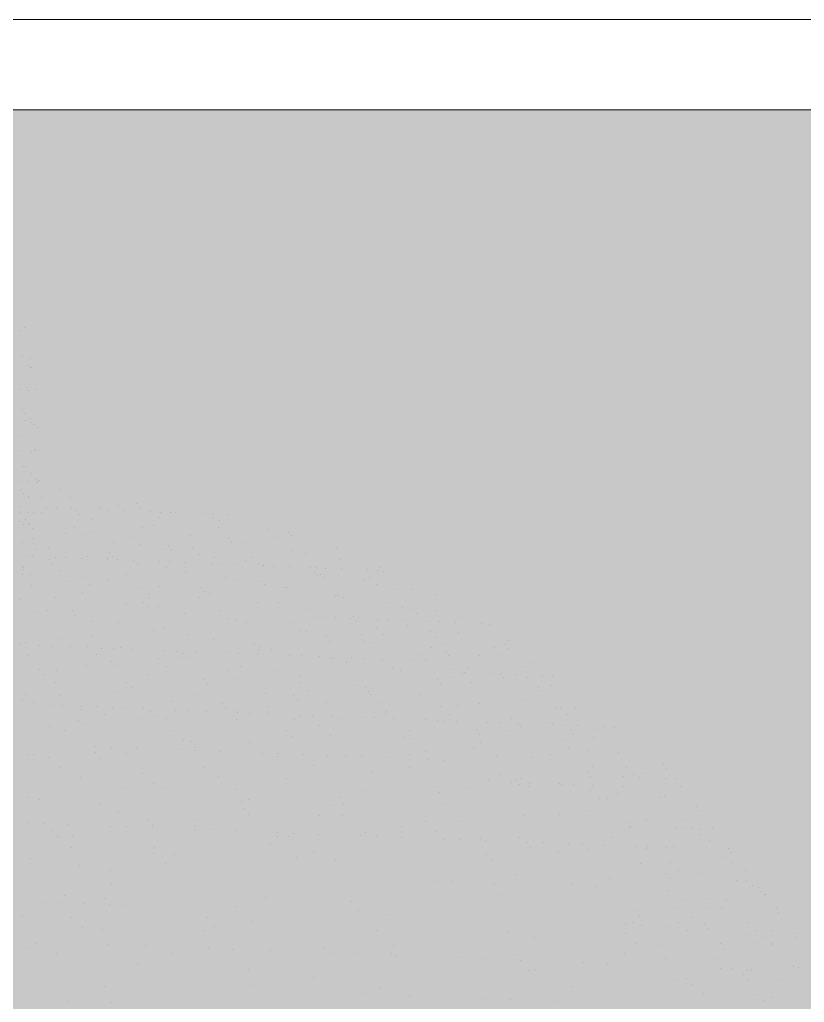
# Model space of a CAD drawing. Header units: millimetres. Extents: x 235 to 418, y 139 to 274.
# Drawn here: x 306.651 to 309.259, y 216.435 to 219.699 of the extents above; entities that cross this region are included whole.
import ezdxf

# ---------------------------------------------------------------- set-up
doc = ezdxf.new("R2010")
doc.units = ezdxf.units.MM
doc.header["$LTSCALE"] = 0.01
for name, color, linetype, lineweight in [('muros bajos', 42, 'Continuous', 18), ('pasto', 153, 'Continuous', 9), ('puertas', 2, 'Continuous', 9), ('punto delgado', 4, 'Continuous', 0)]:
    doc.layers.add(name, color=color, linetype=linetype, lineweight=lineweight)

# ---------------------------------------------------------------- blocks, each defined once
blk = doc.blocks.new('A$C329661E2')
at = {"layer": 'puertas'}
for p, q in [((2.6213, 4.6298), (2.6213, 4.6298)), ((2.6112, 4.6225), (2.6112, 4.6225)), ((2.6152, 4.564), (2.6152, 4.564)), ((2.63, 4.5421), (2.63, 4.5421)), ((2.6343, 4.5365), (2.6343, 4.5365)), ((2.635, 4.5574), (2.635, 4.5574)), ((2.6367, 4.5368), (2.6367, 4.5368)), ((2.6256, 4.4912), (2.6256, 4.4912)), ((2.6105, 4.4865), (2.6105, 4.4865)), ((2.6293, 4.4834), (2.6293, 4.4834)), ((2.6488, 4.485), (2.6488, 4.485)), ((2.6151, 4.439), (2.6151, 4.439)), ((2.622, 4.43), (2.622, 4.43)), ((2.6242, 4.4141), (2.6242, 4.4141)), ((2.636, 4.4183), (2.636, 4.4183)), ((2.6383, 4.4091), (2.6383, 4.4091)), ((2.6426, 4.4036), (2.6426, 4.4036)), ((2.6146, 4.3765), (2.6146, 4.3765)), ((2.6522, 4.3963), (2.6522, 4.3963)), ((2.615, 4.3426), (2.615, 4.3426)), ((2.638, 4.3417), (2.638, 4.3417)), ((2.6448, 4.3429), (2.6448, 4.3429)), ((2.6465, 4.3454), (2.6465, 4.3454)), ((2.6196, 4.3064), (2.6196, 4.3064)), ((2.6234, 4.306), (2.6234, 4.306)), ((2.6375, 4.2895), (2.6375, 4.2895)), ((2.6141, 4.2708), (2.6141, 4.2708)), ((2.6288, 4.2702), (2.6288, 4.2702)), ((2.6465, 4.2762), (2.6465, 4.2762)), ((2.6508, 4.2707), (2.6508, 4.2707)), ((2.6517, 4.2693), (2.6517, 4.2693)), ((2.6569, 4.2726), (2.6569, 4.2726)), ((2.6121, 4.2524), (2.6121, 4.2524)), ((2.6197, 4.2429), (2.6197, 4.2429)), ((2.7054, 4.2514), (2.7054, 4.2514)), ((2.63, 4.2335), (2.63, 4.2335)), ((2.6301, 4.2361), (2.6301, 4.2361)), ((2.6607, 4.2341), (2.6607, 4.2341)), ((2.7279, 4.2341), (2.7279, 4.2341)), ((2.8816, 4.2196), (2.8816, 4.2196)), ((2.6098, 4.212), (2.6098, 4.212)), ((2.6114, 4.1992), (2.6114, 4.1992)), ((2.6279, 4.1984), (2.6279, 4.1984)), ((2.6426, 4.1978), (2.6426, 4.1978)), ((2.6605, 4.1986), (2.6605, 4.1986)), ((2.6711, 4.2096), (2.6711, 4.2096)), ((2.6946, 4.2087), (2.6946, 4.2087)), ((2.7312, 4.2073), (2.7312, 4.2073)), ((2.7424, 4.2036), (2.7424, 4.2036)), ((2.7492, 4.1948), (2.7492, 4.1948)), ((2.7925, 4.2049), (2.7925, 4.2049)), ((2.7981, 4.2108), (2.7981, 4.2108)), ((2.816, 4.204), (2.816, 4.204)), ((2.8406, 4.2142), (2.8406, 4.2142)), ((2.8527, 4.2025), (2.8527, 4.2025)), ((2.8885, 4.2107), (2.8885, 4.2107)), ((2.9139, 4.2001), (2.9139, 4.2001)), ((2.9374, 4.1992), (2.9374, 4.1992)), ((2.9605, 4.198), (2.9605, 4.198)), ((2.9741, 4.1978), (2.9741, 4.1978)), ((3.0354, 4.1954), (3.0354, 4.1954)), ((3.0589, 4.1945), (3.0589, 4.1945)), ((3.0955, 4.1931), (3.0955, 4.1931)), ((2.61, 4.1788), (2.61, 4.1788)), ((2.6178, 4.1717), (2.6178, 4.1717)), ((2.6227, 4.1826), (2.6227, 4.1826)), ((2.6301, 4.1701), (2.6301, 4.1701)), ((2.6316, 4.1731), (2.6316, 4.1731)), ((2.7804, 4.1825), (2.7804, 4.1825)), ((2.9356, 4.1875), (2.9356, 4.1875)), ((3.0601, 4.185), (3.0601, 4.185)), ((3.0762, 4.1797), (3.0762, 4.1797)), ((2.6405, 4.1607), (2.6405, 4.1607)), ((2.7161, 4.1486), (2.7161, 4.1486)), ((2.7386, 4.1634), (2.7386, 4.1634)), ((2.7552, 4.1484), (2.7552, 4.1484)), ((2.7816, 4.153), (2.7816, 4.153)), ((2.8961, 4.1641), (2.8961, 4.1641)), ((2.9208, 4.169), (2.9208, 4.169)), ((3.073, 4.1642), (3.073, 4.1642)), ((3.189, 4.1598), (3.189, 4.1598)), ((3.2364, 4.1532), (3.2364, 4.1532)), ((2.6153, 4.1292), (2.6153, 4.1292)), ((2.6416, 4.126), (2.6416, 4.126)), ((2.6423, 4.137), (2.6423, 4.137)), ((2.8288, 4.1287), (2.8288, 4.1287)), ((2.876, 4.1401), (2.876, 4.1401)), ((2.8926, 4.1251), (2.8926, 4.1251)), ((3.0089, 4.1442), (3.0089, 4.1442)), ((3.0971, 4.1372), (3.0971, 4.1372)), ((3.104, 4.1284), (3.104, 4.1284)), ((3.1288, 4.1281), (3.1288, 4.1281)), ((3.2104, 4.1409), (3.2104, 4.1409)), ((3.2432, 4.1443), (3.2432, 4.1443)), ((2.6487, 4.1131), (2.6487, 4.1131)), ((2.6774, 4.1175), (2.6774, 4.1175)), ((2.8186, 4.1052), (2.8186, 4.1052)), ((2.9487, 4.1125), (2.9487, 4.1125)), ((2.9579, 4.1212), (2.9579, 4.1212)), ((2.9647, 4.1124), (2.9647, 4.1124)), ((3.0135, 4.1168), (3.0135, 4.1168)), ((3.03, 4.1018), (3.03, 4.1018)), ((3.2445, 4.1098), (3.2445, 4.1098)), ((3.2756, 4.1026), (3.2756, 4.1026)), ((3.3479, 4.1176), (3.3479, 4.1176)), ((2.6318, 4.0961), (2.6318, 4.0961)), ((2.6405, 4.0972), (2.6405, 4.0972)), ((2.6793, 4.0893), (2.6793, 4.0893)), ((2.6862, 4.0804), (2.6862, 4.0804)), ((2.6931, 4.0938), (2.6931, 4.0938)), ((2.7166, 4.0928), (2.7166, 4.0928)), ((2.7532, 4.0914), (2.7532, 4.0914)), ((2.7686, 4.097), (2.7686, 4.097)), ((2.8145, 4.089), (2.8145, 4.089)), ((2.8148, 4.0942), (2.8148, 4.0942)), ((2.8255, 4.0964), (2.8255, 4.0964)), ((2.838, 4.0881), (2.838, 4.0881)), ((2.8747, 4.0867), (2.8747, 4.0867)), ((2.8843, 4.0787), (2.8843, 4.0787)), ((2.9359, 4.0843), (2.9359, 4.0843)), ((2.9594, 4.0834), (2.9594, 4.0834)), ((2.9961, 4.082), (2.9961, 4.082)), ((3.0574, 4.0796), (3.0574, 4.0796)), ((3.0644, 4.0942), (3.0644, 4.0942)), ((3.0809, 4.0787), (3.0809, 4.0787)), ((3.1363, 4.0866), (3.1363, 4.0866)), ((3.1509, 4.0935), (3.1509, 4.0935)), ((3.1675, 4.0785), (3.1675, 4.0785)), ((3.3573, 4.0899), (3.3573, 4.0899)), ((2.6153, 4.0718), (2.6153, 4.0718)), ((2.6179, 4.0702), (2.6179, 4.0702)), ((2.6196, 4.0663), (2.6196, 4.0663)), ((2.7043, 4.0631), (2.7043, 4.0631)), ((2.9523, 4.0709), (2.9523, 4.0709)), ((2.9971, 4.0706), (2.9971, 4.0706)), ((2.9971, 4.0588), (2.9971, 4.0588)), ((3.1175, 4.0772), (3.1175, 4.0772)), ((3.1772, 4.0743), (3.1772, 4.0743)), ((3.1788, 4.0748), (3.1788, 4.0748)), ((3.2023, 4.0739), (3.2023, 4.0739)), ((3.239, 4.0725), (3.239, 4.0725)), ((3.2883, 4.0702), (3.2883, 4.0702)), ((3.2971, 4.0582), (3.2971, 4.0582)), ((3.3002, 4.0701), (3.3002, 4.0701)), ((3.3237, 4.0692), (3.3237, 4.0692)), ((3.3604, 4.0678), (3.3604, 4.0678)), ((3.4217, 4.0654), (3.4217, 4.0654)), ((3.4452, 4.0645), (3.4452, 4.0645)), ((3.4518, 4.0708), (3.4518, 4.0708)), ((3.4587, 4.0619), (3.4587, 4.0619)), ((2.6171, 4.0551), (2.6171, 4.0551)), ((2.6344, 4.0551), (2.6344, 4.0551)), ((2.7185, 4.0387), (2.7185, 4.0387)), ((2.7553, 4.0468), (2.7553, 4.0468)), ((2.817, 4.0432), (2.817, 4.0432)), ((2.8578, 4.0546), (2.8578, 4.0546)), ((3.0897, 4.0476), (3.0897, 4.0476)), ((3.117, 4.0426), (3.117, 4.0426)), ((3.1733, 4.0388), (3.1733, 4.0388)), ((3.3049, 4.0552), (3.3049, 4.0552)), ((3.3126, 4.0548), (3.3126, 4.0548)), ((3.3194, 4.046), (3.3194, 4.046)), ((3.4128, 4.0399), (3.4128, 4.0399)), ((3.4257, 4.0469), (3.4257, 4.0469)), ((2.6369, 4.0276), (2.6369, 4.0276)), ((2.7568, 4.0115), (2.7568, 4.0115)), ((2.7719, 4.0318), (2.7719, 4.0318)), ((2.8927, 4.0235), (2.8927, 4.0235)), ((2.9369, 4.0271), (2.9369, 4.0271)), ((3.0341, 4.0229), (3.0341, 4.0229)), ((3.0409, 4.014), (3.0409, 4.014)), ((3.1802, 4.03), (3.1802, 4.03)), ((3.2271, 4.0243), (3.2271, 4.0243)), ((3.2327, 4.0243), (3.2327, 4.0243)), ((3.4423, 4.0318), (3.4423, 4.0318)), ((3.491, 4.0202), (3.491, 4.0202)), ((3.5256, 4.02), (3.5256, 4.02)), ((2.6127, 3.9957), (2.6127, 3.9957)), ((2.6941, 4.001), (2.6941, 4.001)), ((2.8992, 3.9891), (2.8992, 3.9891)), ((2.9093, 4.0085), (2.9093, 4.0085)), ((2.9127, 3.9974), (2.9127, 3.9974)), ((3.0301, 4.0002), (3.0301, 4.0002)), ((3.0526, 4.0087), (3.0526, 4.0087)), ((3.1654, 3.9888), (3.1654, 3.9888)), ((3.2125, 3.9882), (3.2125, 3.9882)), ((3.3455, 4.0044), (3.3455, 4.0044)), ((3.3518, 4.0042), (3.3518, 4.0042)), ((3.3645, 4.001), (3.3645, 4.001)), ((3.4654, 3.9883), (3.4654, 3.9883)), ((3.5797, 4.0085), (3.5797, 4.0085)), ((2.6436, 3.9677), (2.6436, 3.9677)), ((2.6743, 3.9703), (2.6743, 3.9703)), ((2.7321, 3.9699), (2.7321, 3.9699)), ((2.8597, 3.9864), (2.8597, 3.9864)), ((2.9074, 3.9785), (2.9074, 3.9785)), ((2.9326, 3.9794), (2.9326, 3.9794)), ((3.0776, 3.9695), (3.0776, 3.9695)), ((3.2853, 3.9727), (3.2853, 3.9727)), ((3.502, 3.9777), (3.502, 3.9777)), ((3.5281, 3.9724), (3.5281, 3.9724)), ((3.5349, 3.9636), (3.5349, 3.9636)), ((3.5811, 3.9699), (3.5811, 3.9699)), ((2.7403, 3.9593), (2.7403, 3.9593)), ((2.7789, 3.9439), (2.7789, 3.9439)), ((2.8393, 3.9424), (2.8393, 3.9424)), ((2.995, 3.9625), (2.995, 3.9625)), ((3.0975, 3.9514), (3.0975, 3.9514)), ((3.1134, 3.9475), (3.1134, 3.9475)), ((3.1389, 3.9432), (3.1389, 3.9432)), ((3.2425, 3.9415), (3.2425, 3.9415)), ((3.305, 3.9536), (3.305, 3.9536)), ((3.3222, 3.9543), (3.3222, 3.9543)), ((3.3457, 3.9534), (3.3457, 3.9534)), ((3.3824, 3.9519), (3.3824, 3.9519)), ((3.3888, 3.9565), (3.3888, 3.9565)), ((3.3957, 3.9476), (3.3957, 3.9476)), ((3.401, 3.9544), (3.401, 3.9544)), ((3.4437, 3.9495), (3.4437, 3.9495)), ((3.4672, 3.9486), (3.4672, 3.9486)), ((3.5038, 3.9472), (3.5038, 3.9472)), ((3.5651, 3.9448), (3.5651, 3.9448)), ((3.5886, 3.9439), (3.5886, 3.9439)), ((3.6253, 3.9425), (3.6253, 3.9425)), ((3.6394, 3.9544), (3.6394, 3.9544)), ((2.9228, 3.9245), (2.9228, 3.9245)), ((2.9462, 3.9284), (2.9462, 3.9284)), ((3.2624, 3.9234), (3.2624, 3.9234)), ((3.2777, 3.9212), (3.2777, 3.9212)), ((3.4424, 3.9303), (3.4424, 3.9303)), ((3.5138, 3.9345), (3.5138, 3.9345)), ((3.5673, 3.9218), (3.5673, 3.9218)), ((3.6337, 3.9183), (3.6337, 3.9183)), ((3.6865, 3.9401), (3.6865, 3.9401)), ((3.7065, 3.9378), (3.7065, 3.9378)), ((2.6228, 3.8954), (2.6228, 3.8954)), ((2.7066, 3.9058), (2.7066, 3.9058)), ((2.7791, 3.9092), (2.7791, 3.9092)), ((3.0042, 3.9144), (3.0042, 3.9144)), ((3.0616, 3.9025), (3.0616, 3.9025)), ((3.3249, 3.9094), (3.3249, 3.9094)), ((3.3331, 3.8988), (3.3331, 3.8988)), ((3.4074, 3.9135), (3.4074, 3.9135)), ((3.413, 3.8973), (3.413, 3.8973)), ((3.4273, 3.8955), (3.4273, 3.8955)), ((3.459, 3.9153), (3.459, 3.9153)), ((3.5799, 3.907), (3.5799, 3.907)), ((3.7494, 3.9), (3.7494, 3.9)), ((2.612, 3.89), (2.612, 3.89)), ((2.6551, 3.8883), (2.6551, 3.8883)), ((2.6833, 3.8872), (2.6833, 3.8872)), ((2.7273, 3.8854), (2.7273, 3.8854)), ((2.7678, 3.8855), (2.7678, 3.8855)), ((2.8009, 3.8826), (2.8009, 3.8826)), ((2.829, 3.8815), (2.829, 3.8815)), ((2.8455, 3.8838), (2.8455, 3.8838)), ((2.873, 3.8798), (2.873, 3.8798)), ((2.9466, 3.8769), (2.9466, 3.8769)), ((2.9748, 3.8758), (2.9748, 3.8758)), ((3.0188, 3.8741), (3.0188, 3.8741)), ((3.1578, 3.8902), (3.1578, 3.8902)), ((3.166, 3.8796), (3.166, 3.8796)), ((3.1691, 3.8864), (3.1691, 3.8864)), ((3.1969, 3.8786), (3.1969, 3.8786)), ((3.5693, 3.8845), (3.5693, 3.8845)), ((3.5964, 3.892), (3.5964, 3.892)), ((3.6043, 3.8741), (3.6043, 3.8741)), ((3.7173, 3.8837), (3.7173, 3.8837)), ((3.7435, 3.89), (3.7435, 3.89)), ((3.7504, 3.8812), (3.7504, 3.8812)), ((2.6294, 3.8652), (2.6294, 3.8652)), ((2.7877, 3.8674), (2.7877, 3.8674)), ((2.8235, 3.8519), (2.8235, 3.8519)), ((2.9327, 3.8575), (2.9327, 3.8575)), ((2.9808, 3.86), (2.9808, 3.86)), ((2.9907, 3.871), (2.9907, 3.871)), ((2.9989, 3.8604), (2.9989, 3.8604)), ((3.0923, 3.8712), (3.0923, 3.8712)), ((3.1205, 3.8701), (3.1205, 3.8701)), ((3.1645, 3.8684), (3.1645, 3.8684)), ((3.238, 3.8656), (3.238, 3.8656)), ((3.2662, 3.8645), (3.2662, 3.8645)), ((3.3102, 3.8627), (3.3102, 3.8627)), ((3.334, 3.8584), (3.334, 3.8584)), ((3.3408, 3.8593), (3.3408, 3.8593)), ((3.3837, 3.8599), (3.3837, 3.8599)), ((3.4119, 3.8588), (3.4119, 3.8588)), ((3.4559, 3.8571), (3.4559, 3.8571)), ((3.5294, 3.8542), (3.5294, 3.8542)), ((3.539, 3.8678), (3.539, 3.8678)), ((3.5576, 3.8531), (3.5576, 3.8531)), ((3.6111, 3.8652), (3.6111, 3.8652)), ((3.6821, 3.8646), (3.6821, 3.8646)), ((3.7338, 3.8686), (3.7338, 3.8686)), ((2.6564, 3.8327), (2.6564, 3.8327)), ((2.6944, 3.8304), (2.6944, 3.8304)), ((2.7647, 3.8413), (2.7647, 3.8413)), ((2.8318, 3.8412), (2.8318, 3.8412)), ((2.9526, 3.8395), (2.9526, 3.8395)), ((3.0976, 3.8296), (3.0976, 3.8296)), ((3.1247, 3.8406), (3.1247, 3.8406)), ((3.2048, 3.8295), (3.2048, 3.8295)), ((3.3719, 3.8487), (3.3719, 3.8487)), ((3.4797, 3.8373), (3.4797, 3.8373)), ((3.4989, 3.8305), (3.4989, 3.8305)), ((3.6219, 3.8329), (3.6219, 3.8329)), ((3.6473, 3.8266), (3.6473, 3.8266)), ((3.6561, 3.8378), (3.6561, 3.8378)), ((3.7827, 3.8394), (3.7827, 3.8394)), ((3.802, 3.8484), (3.802, 3.8484)), ((2.6647, 3.8221), (2.6647, 3.8221)), ((2.6925, 3.8032), (2.6925, 3.8032)), ((2.9086, 3.8219), (2.9086, 3.8219)), ((3.0377, 3.8103), (3.0377, 3.8103)), ((3.1175, 3.8115), (3.1175, 3.8115)), ((3.2636, 3.8186), (3.2636, 3.8186)), ((3.5834, 3.8105), (3.5834, 3.8105)), ((3.615, 3.8134), (3.615, 3.8134)), ((3.6435, 3.8235), (3.6435, 3.8235)), ((3.7085, 3.8242), (3.7085, 3.8242)), ((3.732, 3.8233), (3.732, 3.8233)), ((3.7376, 3.8145), (3.7376, 3.8145)), ((3.7687, 3.8219), (3.7687, 3.8219)), ((3.7935, 3.8145), (3.7935, 3.8145)), ((3.83, 3.8195), (3.83, 3.8195)), ((3.8535, 3.8186), (3.8535, 3.8186)), ((2.8314, 3.7812), (2.8314, 3.7812)), ((2.8593, 3.8025), (2.8593, 3.8025)), ((2.8706, 3.7911), (2.8706, 3.7911)), ((3.0475, 3.7999), (3.0475, 3.7999)), ((3.2625, 3.8016), (3.2625, 3.8016)), ((3.2824, 3.7835), (3.2824, 3.7835)), ((3.3989, 3.7947), (3.3989, 3.7947)), ((3.4163, 3.7913), (3.4163, 3.7913)), ((3.4246, 3.7807), (3.4246, 3.7807)), ((3.5917, 3.7999), (3.5917, 3.7999)), ((3.6638, 3.8025), (3.6638, 3.8025)), ((3.8197, 3.7917), (3.8197, 3.7917)), ((3.8266, 3.7828), (3.8266, 3.7828)), ((3.8504, 3.7946), (3.8504, 3.7946)), ((2.6153, 3.7626), (2.6153, 3.7626)), ((2.6229, 3.7736), (2.6229, 3.7736)), ((2.7035, 3.772), (2.7035, 3.772)), ((2.9667, 3.7574), (2.9667, 3.7574)), ((3.0242, 3.7745), (3.0242, 3.7745)), ((3.1828, 3.776), (3.1828, 3.776)), ((3.2492, 3.7722), (3.2492, 3.7722)), ((3.2574, 3.7616), (3.2574, 3.7616)), ((3.4274, 3.7736), (3.4274, 3.7736)), ((3.5428, 3.7754), (3.5428, 3.7754)), ((3.7902, 3.7629), (3.7902, 3.7629)), ((2.6428, 3.7555), (2.6428, 3.7555)), ((2.6815, 3.7492), (2.6815, 3.7492)), ((2.7097, 3.7482), (2.7097, 3.7482)), ((2.7506, 3.7387), (2.7506, 3.7387)), ((2.7537, 3.7464), (2.7537, 3.7464)), ((2.7878, 3.7456), (2.7878, 3.7456)), ((2.8273, 3.7436), (2.8273, 3.7436)), ((2.8554, 3.7425), (2.8554, 3.7425)), ((2.8995, 3.7408), (2.8995, 3.7408)), ((2.973, 3.7379), (2.973, 3.7379)), ((3.0012, 3.7368), (3.0012, 3.7368)), ((3.0452, 3.7351), (3.0452, 3.7351)), ((3.0821, 3.753), (3.0821, 3.753)), ((3.0903, 3.7424), (3.0903, 3.7424)), ((3.1105, 3.738), (3.1105, 3.738)), ((3.1891, 3.7465), (3.1891, 3.7465)), ((3.3266, 3.7567), (3.3266, 3.7567)), ((3.4473, 3.7556), (3.4473, 3.7556)), ((3.4655, 3.7347), (3.4655, 3.7347)), ((3.5924, 3.7456), (3.5924, 3.7456)), ((3.6305, 3.7498), (3.6305, 3.7498)), ((3.6816, 3.7534), (3.6816, 3.7534)), ((3.8589, 3.7411), (3.8589, 3.7411)), ((3.8714, 3.7438), (3.8714, 3.7438)), ((3.9059, 3.7446), (3.9059, 3.7446)), ((2.7479, 3.7147), (2.7479, 3.7147)), ((2.8077, 3.7275), (2.8077, 3.7275)), ((2.8944, 3.7193), (2.8944, 3.7193)), ((2.915, 3.7338), (2.915, 3.7338)), ((2.9232, 3.7232), (2.9232, 3.7232)), ((2.9527, 3.7176), (2.9527, 3.7176)), ((3.1158, 3.7159), (3.1158, 3.7159)), ((3.1187, 3.7322), (3.1187, 3.7322)), ((3.1469, 3.7311), (3.1469, 3.7311)), ((3.1909, 3.7294), (3.1909, 3.7294)), ((3.2499, 3.7163), (3.2499, 3.7163)), ((3.2644, 3.7265), (3.2644, 3.7265)), ((3.2926, 3.7254), (3.2926, 3.7254)), ((3.3366, 3.7237), (3.3366, 3.7237)), ((3.354, 3.7186), (3.354, 3.7186)), ((3.4101, 3.7209), (3.4101, 3.7209)), ((3.4383, 3.7198), (3.4383, 3.7198)), ((3.4634, 3.7306), (3.4634, 3.7306)), ((3.4823, 3.7181), (3.4823, 3.7181)), ((3.5559, 3.7152), (3.5559, 3.7152)), ((3.584, 3.7141), (3.584, 3.7141)), ((3.6122, 3.7276), (3.6122, 3.7276)), ((3.628, 3.7124), (3.628, 3.7124)), ((3.7573, 3.7177), (3.7573, 3.7177)), ((3.888, 3.7288), (3.888, 3.7288)), ((2.6783, 3.7007), (2.6783, 3.7007)), ((2.7144, 3.6905), (2.7144, 3.6905)), ((2.7561, 3.704), (2.7561, 3.704)), ((2.9618, 3.6914), (2.9618, 3.6914)), ((3.2328, 3.6908), (3.2328, 3.6908)), ((3.3092, 3.7027), (3.3092, 3.7027)), ((3.5189, 3.6906), (3.5189, 3.6906)), ((3.6008, 3.7108), (3.6008, 3.7108)), ((3.6749, 3.6925), (3.6749, 3.6925)), ((3.7016, 3.7095), (3.7016, 3.7095)), ((3.7297, 3.7084), (3.7297, 3.7084)), ((3.7447, 3.6914), (3.7447, 3.6914)), ((3.7738, 3.7067), (3.7738, 3.7067)), ((3.7772, 3.6996), (3.7772, 3.6996)), ((3.8386, 3.7092), (3.8386, 3.7092)), ((3.852, 3.7037), (3.852, 3.7037)), ((3.8755, 3.7027), (3.8755, 3.7027)), ((3.896, 3.6933), (3.896, 3.6933)), ((3.9121, 3.7013), (3.9121, 3.7013)), ((3.9584, 3.693), (3.9584, 3.693)), ((3.9734, 3.6989), (3.9734, 3.6989)), ((3.9969, 3.698), (3.9969, 3.698)), ((2.9913, 3.6666), (2.9913, 3.6666)), ((3.2438, 3.6767), (3.2438, 3.6767)), ((3.3357, 3.6787), (3.3357, 3.6787)), ((3.5078, 3.6733), (3.5078, 3.6733)), ((3.5286, 3.6728), (3.5286, 3.6728)), ((3.6831, 3.6819), (3.6831, 3.6819)), ((3.8836, 3.6695), (3.8836, 3.6695)), ((3.9028, 3.6845), (3.9028, 3.6845)), ((3.9476, 3.6746), (3.9476, 3.6746)), ((2.7869, 3.6532), (2.7869, 3.6532)), ((2.8245, 3.6517), (2.8245, 3.6517)), ((2.8832, 3.6494), (2.8832, 3.6494)), ((2.9812, 3.6456), (2.9812, 3.6456)), ((3.01, 3.6652), (3.01, 3.6652)), ((3.0188, 3.6441), (3.0188, 3.6441)), ((3.0209, 3.6511), (3.0209, 3.6511)), ((3.1469, 3.662), (3.1469, 3.662)), ((3.6675, 3.6508), (3.6675, 3.6508)), ((3.6838, 3.6626), (3.6838, 3.6626)), ((3.8891, 3.6509), (3.8891, 3.6509)), ((2.6278, 3.6348), (2.6278, 3.6348)), ((2.6429, 3.6337), (2.6429, 3.6337)), ((2.6762, 3.6281), (2.6762, 3.6281)), ((2.7872, 3.6397), (2.7872, 3.6397)), ((2.7981, 3.6255), (2.7981, 3.6255)), ((2.8588, 3.6371), (2.8588, 3.6371)), ((3.0774, 3.6418), (3.0774, 3.6418)), ((3.1755, 3.638), (3.1755, 3.638)), ((3.2112, 3.6293), (3.2112, 3.6293)), ((3.2131, 3.6366), (3.2131, 3.6366)), ((3.2717, 3.6343), (3.2717, 3.6343)), ((3.3273, 3.6302), (3.3273, 3.6302)), ((3.3698, 3.6305), (3.3698, 3.6305)), ((3.4073, 3.629), (3.4073, 3.629)), ((3.466, 3.6267), (3.466, 3.6267)), ((3.5183, 3.6354), (3.5183, 3.6354)), ((3.5555, 3.6414), (3.5555, 3.6414)), ((3.5641, 3.6229), (3.5641, 3.6229)), ((3.6016, 3.6214), (3.6016, 3.6214)), ((3.7219, 3.6318), (3.7219, 3.6318)), ((3.8028, 3.6269), (3.8028, 3.6269)), ((3.8487, 3.6346), (3.8487, 3.6346)), ((3.9352, 3.6427), (3.9352, 3.6427)), ((4.0069, 3.6392), (4.0069, 3.6392)), ((2.7027, 3.604), (2.7027, 3.604)), ((3.0392, 3.6053), (3.0392, 3.6053)), ((3.2955, 3.6099), (3.2955, 3.6099)), ((3.5192, 3.6044), (3.5192, 3.6044)), ((3.9467, 3.6075), (3.9467, 3.6075)), ((4.0255, 3.6039), (4.0255, 3.6039)), ((4.1114, 3.6109), (4.1114, 3.6109)), ((4.1183, 3.6021), (4.1183, 3.6021)), ((2.7511, 3.5804), (2.7511, 3.5804)), ((2.8961, 3.5908), (2.8961, 3.5908)), ((3.0727, 3.5843), (3.0727, 3.5843)), ((3.231, 3.5795), (3.231, 3.5795)), ((3.4311, 3.592), (3.4311, 3.592)), ((3.7043, 3.5751), (3.7043, 3.5751)), ((3.7305, 3.5889), (3.7305, 3.5889)), ((3.7664, 3.5745), (3.7664, 3.5745)), ((3.7773, 3.5778), (3.7773, 3.5778)), ((3.9335, 3.5936), (3.9335, 3.5936)), ((3.9417, 3.583), (3.9417, 3.583)), ((4.0189, 3.5822), (4.0189, 3.5822)), ((4.0421, 3.5889), (4.0421, 3.5889)), ((4.0556, 3.5807), (4.0556, 3.5807)), ((4.0624, 3.5892), (4.0624, 3.5892)), ((4.1169, 3.5784), (4.1169, 3.5784)), ((4.1403, 3.5774), (4.1403, 3.5774)), ((2.8499, 3.5587), (2.8499, 3.5587)), ((2.9226, 3.5667), (2.9226, 3.5667)), ((2.9429, 3.5546), (2.9429, 3.5546)), ((3.116, 3.5535), (3.116, 3.5535)), ((3.5775, 3.559), (3.5775, 3.559)), ((3.651, 3.5547), (3.651, 3.5547)), ((3.7562, 3.5694), (3.7562, 3.5694)), ((3.7746, 3.5638), (3.7746, 3.5638)), ((3.7972, 3.5597), (3.7972, 3.5597)), ((3.8002, 3.5677), (3.8002, 3.5677)), ((3.8694, 3.5669), (3.8694, 3.5669)), ((3.8737, 3.5648), (3.8737, 3.5648)), ((3.9019, 3.5637), (3.9019, 3.5637)), ((3.9459, 3.562), (3.9459, 3.562)), ((4.0194, 3.5592), (4.0194, 3.5592)), ((4.1506, 3.5603), (4.1506, 3.5603)), ((2.6271, 3.5332), (2.6271, 3.5332)), ((2.6547, 3.5297), (2.6547, 3.5297)), ((3.1425, 3.5294), (3.1425, 3.5294)), ((3.3547, 3.5334), (3.3547, 3.5334)), ((3.4162, 3.5502), (3.4162, 3.5502)), ((3.5885, 3.5448), (3.5885, 3.5448)), ((3.9422, 3.5498), (3.9422, 3.5498)), ((3.9621, 3.5318), (3.9621, 3.5318)), ((3.9805, 3.5329), (3.9805, 3.5329)), ((4.0047, 3.543), (4.0047, 3.543)), ((4.1017, 3.5347), (4.1017, 3.5347)), ((4.1149, 3.5376), (4.1149, 3.5376)), ((2.7982, 3.5174), (2.7982, 3.5174)), ((3.128, 3.5253), (3.128, 3.5253)), ((3.1319, 3.5079), (3.1319, 3.5079)), ((3.3358, 3.5162), (3.3358, 3.5162)), ((3.3657, 3.5193), (3.3657, 3.5193)), ((3.5966, 3.5183), (3.5966, 3.5183)), ((4.1876, 3.5126), (4.1876, 3.5126)), ((2.8399, 3.5004), (2.8399, 3.5004)), ((3.1429, 3.4937), (3.1429, 3.4937)), ((3.3085, 3.4934), (3.3085, 3.4934)), ((3.3624, 3.4921), (3.3624, 3.4921)), ((3.7884, 3.4925), (3.7884, 3.4925)), ((3.8688, 3.4947), (3.8688, 3.4947)), ((3.9325, 3.505), (3.9325, 3.505)), ((4.0714, 3.483), (4.0714, 3.483)), ((4.1633, 3.4838), (4.1633, 3.4838)), ((4.1945, 3.5037), (4.1945, 3.5037)), ((2.6278, 3.4754), (2.6278, 3.4754)), ((2.6654, 3.4739), (2.6654, 3.4739)), ((2.7241, 3.4716), (2.7241, 3.4716)), ((2.8221, 3.4678), (2.8221, 3.4678)), ((2.8597, 3.4663), (2.8597, 3.4663)), ((2.9091, 3.4823), (2.9091, 3.4823)), ((2.9184, 3.4641), (2.9184, 3.4641)), ((2.9201, 3.4682), (2.9201, 3.4682)), ((3.0164, 3.4602), (3.0164, 3.4602)), ((3.018, 3.4801), (3.018, 3.4801)), ((3.0203, 3.4686), (3.0203, 3.4686)), ((3.5003, 3.4676), (3.5003, 3.4676)), ((3.5557, 3.4789), (3.5557, 3.4789)), ((3.6403, 3.478), (3.6403, 3.478)), ((4.0249, 3.4756), (4.0249, 3.4756)), ((4.0331, 3.465), (4.0331, 3.465)), ((4.0337, 3.4668), (4.0337, 3.4668)), ((4.1389, 3.4625), (4.1389, 3.4625)), ((4.1623, 3.4616), (4.1623, 3.4616)), ((4.1796, 3.464), (4.1796, 3.464)), ((4.199, 3.4602), (4.199, 3.4602)), ((4.2268, 3.462), (4.2268, 3.462)), ((2.6863, 3.4567), (2.6863, 3.4567)), ((2.6973, 3.4426), (2.6973, 3.4426)), ((2.7029, 3.4415), (2.7029, 3.4415)), ((2.7322, 3.4437), (2.7322, 3.4437)), ((3.054, 3.4588), (3.054, 3.4588)), ((3.1127, 3.4565), (3.1127, 3.4565)), ((3.2107, 3.4527), (3.2107, 3.4527)), ((3.2121, 3.4427), (3.2121, 3.4427)), ((3.2379, 3.4428), (3.2379, 3.4428)), ((3.2483, 3.4512), (3.2483, 3.4512)), ((3.3069, 3.4489), (3.3069, 3.4489)), ((3.405, 3.4451), (3.405, 3.4451)), ((3.4175, 3.4525), (3.4175, 3.4525)), ((3.4426, 3.4436), (3.4426, 3.4436)), ((3.5012, 3.4414), (3.5012, 3.4414)), ((3.5822, 3.4548), (3.5822, 3.4548)), ((3.5993, 3.4375), (3.5993, 3.4375)), ((3.6855, 3.4383), (3.6855, 3.4383)), ((3.7756, 3.4416), (3.7756, 3.4416)), ((3.9906, 3.4404), (3.9906, 3.4404)), ((4.1962, 3.449), (4.1962, 3.449)), ((2.7294, 3.4175), (2.7294, 3.4175)), ((2.924, 3.4178), (2.924, 3.4178)), ((3.1946, 3.4269), (3.1946, 3.4269)), ((3.6368, 3.4361), (3.6368, 3.4361)), ((3.6955, 3.4338), (3.6955, 3.4338)), ((3.7936, 3.43), (3.7936, 3.43)), ((3.8021, 3.4175), (3.8021, 3.4175)), ((3.8311, 3.4285), (3.8311, 3.4285)), ((3.8898, 3.4262), (3.8898, 3.4262)), ((3.9223, 3.4272), (3.9223, 3.4272)), ((3.9723, 3.423), (3.9723, 3.423)), ((4.0458, 3.4201), (4.0458, 3.4201)), ((4.072, 3.4149), (4.072, 3.4149)), ((4.074, 3.419), (4.074, 3.419)), ((4.118, 3.4173), (4.118, 3.4173)), ((4.1344, 3.4211), (4.1344, 3.4211)), ((4.2189, 3.4338), (4.2189, 3.4338)), ((4.2639, 3.4142), (4.2639, 3.4142)), ((2.6359, 3.3929), (2.6359, 3.3929)), ((2.9228, 3.4042), (2.9228, 3.4042)), ((2.9718, 3.4014), (2.9718, 3.4014)), ((3.2555, 3.3949), (3.2555, 3.3949)), ((3.294, 3.4067), (3.294, 3.4067)), ((3.6995, 3.4016), (3.6995, 3.4016)), ((3.8659, 3.4065), (3.8659, 3.4065)), ((3.9333, 3.413), (3.9333, 3.413)), ((4.2558, 3.3948), (4.2558, 3.3948)), ((4.2707, 3.4054), (4.2707, 3.4054)), ((2.749, 3.3758), (2.749, 3.3758)), ((2.9493, 3.3802), (2.9493, 3.3802)), ((3.3458, 3.3863), (3.3458, 3.3863)), ((3.7104, 3.3875), (3.7104, 3.3875)), ((4.0572, 3.3804), (4.0572, 3.3804)), ((4.1271, 3.3819), (4.1271, 3.3819)), ((4.2714, 3.3822), (4.2714, 3.3822)), ((2.821, 3.3636), (2.821, 3.3636)), ((3.7695, 3.3557), (3.7695, 3.3557)), ((3.985, 3.3462), (3.985, 3.3462)), ((4.1164, 3.3576), (4.1164, 3.3576)), ((4.1246, 3.3469), (4.1246, 3.3469)), ((4.147, 3.3639), (4.147, 3.3639)), ((4.1925, 3.3565), (4.1925, 3.3565)), ((4.3031, 3.3636), (4.3031, 3.3636)), ((2.8249, 3.3308), (2.8249, 3.3308)), ((3.5853, 3.3389), (3.5853, 3.3389)), ((3.6164, 3.3385), (3.6164, 3.3385)), ((3.717, 3.3304), (3.717, 3.3304)), ((3.8976, 3.3309), (3.8976, 3.3309)), ((3.9547, 3.3264), (3.9547, 3.3264)), ((4.2823, 3.3419), (4.2823, 3.3419)), ((4.3058, 3.341), (4.3058, 3.341)), ((4.3198, 3.3284), (4.3198, 3.3284)), ((4.3337, 3.3241), (4.3337, 3.3241)), ((2.7133, 3.3069), (2.7133, 3.3069)), ((2.8082, 3.2994), (2.8082, 3.2994)), ((3.1842, 3.3012), (3.1842, 3.3012)), ((3.7335, 3.3091), (3.7335, 3.3091)), ((4.1203, 3.3185), (4.1203, 3.3185)), ((4.3401, 3.3159), (4.3401, 3.3159)), ((4.3469, 3.307), (4.3469, 3.307)), ((4.3503, 3.3091), (4.3503, 3.3091)), ((2.663, 3.29), (2.663, 3.29)), ((2.7006, 3.2886), (2.7006, 3.2886)), ((2.7593, 3.2863), (2.7593, 3.2863)), ((2.8192, 3.2852), (2.8192, 3.2852)), ((2.8573, 3.2825), (2.8573, 3.2825)), ((3.1126, 3.2811), (3.1126, 3.2811)), ((3.3828, 3.292), (3.3828, 3.292)), ((4.1444, 3.2783), (4.1444, 3.2783)), ((4.1634, 3.2968), (4.1634, 3.2968)), ((4.2186, 3.2989), (4.2186, 3.2989)), ((4.2592, 3.2965), (4.2592, 3.2965)), ((4.3754, 3.2784), (4.3754, 3.2784)), ((2.617, 3.2562), (2.617, 3.2562)), ((2.7296, 3.255), (2.7296, 3.255)), ((3.0486, 3.2537), (3.0486, 3.2537)), ((3.3993, 3.2708), (3.3993, 3.2708)), ((3.472, 3.2625), (3.472, 3.2625)), ((4.0442, 3.2698), (4.0442, 3.2698)), ((4.0552, 3.2557), (4.0552, 3.2557)), ((4.1784, 3.2539), (4.1784, 3.2539)), ((4.2179, 3.2755), (4.2179, 3.2755)), ((4.2461, 3.2744), (4.2461, 3.2744)), ((4.3793, 3.2653), (4.3793, 3.2653)), ((2.7561, 3.2309), (2.7561, 3.2309)), ((3.0651, 3.2325), (3.0651, 3.2325)), ((3.1524, 3.245), (3.1524, 3.245)), ((4.0231, 3.2371), (4.0231, 3.2371)), ((4.0388, 3.2439), (4.0388, 3.2439)), ((4.0606, 3.2356), (4.0606, 3.2356)), ((4.1193, 3.2333), (4.1193, 3.2333)), ((4.1472, 3.242), (4.1472, 3.242)), ((4.2078, 3.2395), (4.2078, 3.2395)), ((4.308, 3.243), (4.308, 3.243)), ((2.8022, 3.2268), (2.8022, 3.2268)), ((3.0398, 3.2251), (3.0398, 3.2251)), ((3.4424, 3.2252), (3.4424, 3.2252)), ((3.7497, 3.2185), (3.7497, 3.2185)), ((3.8111, 3.2089), (3.8111, 3.2089)), ((4.0222, 3.2178), (4.0222, 3.2178)), ((4.167, 3.224), (4.167, 3.224)), ((4.2161, 3.2289), (4.2161, 3.2289)), ((4.3121, 3.2141), (4.3121, 3.2141)), ((4.3278, 3.2252), (4.3278, 3.2252)), ((4.3504, 3.2075), (4.3504, 3.2075)), ((4.3645, 3.2238), (4.3645, 3.2238)), ((4.4163, 3.2175), (4.4163, 3.2175)), ((4.4231, 3.2086), (4.4231, 3.2086)), ((2.6481, 3.1928), (2.6481, 3.1928)), ((2.8154, 3.1921), (2.8154, 3.1921)), ((2.9034, 3.1887), (2.9034, 3.1887)), ((3.4822, 3.1891), (3.4822, 3.1891)), ((4.0487, 3.1937), (4.0487, 3.1937)), ((4.107, 3.1889), (4.107, 3.1889)), ((4.245, 3.1939), (4.245, 3.1939)), ((4.332, 3.196), (4.332, 3.196)), ((4.3636, 3.1929), (4.3636, 3.1929)), ((4.367, 3.1925), (4.367, 3.1925)), ((2.6317, 3.1816), (2.6317, 3.1816)), ((2.6944, 3.1701), (2.6944, 3.1701)), ((2.9657, 3.171), (2.9657, 3.171)), ((3.0504, 3.1829), (3.0504, 3.1829)), ((3.1068, 3.1808), (3.1068, 3.1808)), ((3.1948, 3.1773), (3.1948, 3.1773)), ((3.3175, 3.1811), (3.3175, 3.1811)), ((3.3419, 3.1716), (3.3419, 3.1716)), ((3.3982, 3.1694), (3.3982, 3.1694)), ((3.4769, 3.1706), (3.4769, 3.1706)), ((3.4862, 3.166), (3.4862, 3.166)), ((3.7722, 3.1692), (3.7722, 3.1692)), ((4.0203, 3.1707), (4.0203, 3.1707)), ((4.2549, 3.1788), (4.2549, 3.1788)), ((2.8853, 3.1438), (2.8853, 3.1438)), ((3.6333, 3.1602), (3.6333, 3.1602)), ((3.6897, 3.1581), (3.6897, 3.1581)), ((3.7777, 3.1546), (3.7777, 3.1546)), ((3.9247, 3.1489), (3.9247, 3.1489)), ((3.9811, 3.1467), (3.9811, 3.1467)), ((4.1163, 3.1578), (4.1163, 3.1578)), ((4.2386, 3.159), (4.2386, 3.159)), ((4.4161, 3.1413), (4.4161, 3.1413)), ((3.1427, 3.1323), (3.1427, 3.1323)), ((3.7969, 3.1309), (3.7969, 3.1309)), ((3.812, 3.1331), (3.812, 3.1331)), ((4.2444, 3.1364), (4.2444, 3.1364)), ((4.2725, 3.1353), (4.2725, 3.1353)), ((4.2993, 3.1215), (4.2993, 3.1215)), ((4.3081, 3.132), (4.3081, 3.132)), ((4.3165, 3.1336), (4.3165, 3.1336)), ((4.4266, 3.1384), (4.4266, 3.1384)), ((2.8085, 3.0939), (2.8085, 3.0939)), ((3.1559, 3.0961), (3.1559, 3.0961)), ((3.2955, 3.1151), (3.2955, 3.1151)), ((3.9, 3.0943), (3.9, 3.0943)), ((4.1442, 3.1071), (4.1442, 3.1071)), ((4.1662, 3.1124), (4.1662, 3.1124)), ((4.1771, 3.0983), (4.1771, 3.0983)), ((4.3075, 3.1109), (4.3075, 3.1109)), ((4.3865, 3.1079), (4.3865, 3.1079)), ((3.4158, 3.0767), (3.4158, 3.0767)), ((3.4484, 3.0915), (3.4484, 3.0915)), ((3.5185, 3.0727), (3.5185, 3.0727)), ((4.2051, 3.0778), (4.2051, 3.0778)), ((4.3321, 3.0742), (4.3321, 3.0742)), ((2.7237, 3.0587), (2.7237, 3.0587)), ((2.8228, 3.0573), (2.8228, 3.0573)), ((3.6901, 3.066), (3.6901, 3.066)), ((3.7558, 3.0635), (3.7558, 3.0635)), ((3.8585, 3.0595), (3.8585, 3.0595)), ((4.3463, 3.0608), (4.3463, 3.0608)), ((4.3662, 3.0675), (4.3662, 3.0675))]:
    blk.add_line(p, q, dxfattribs=at)

msp = doc.modelspace()

# ---------------------------------------------------------------- hatches: boundary and pattern name
at = {"layer": 'pasto'}
h = msp.add_hatch(dxfattribs=at)
h.set_pattern_fill('AR-SAND', color=256, scale=0.006, style=0)
h.set_pattern_definition([(37.5, (-596.20321, -89.26105), (-0.00960019, 0.29364794), [0, -0.231648, 0, -0.25908, 0, -0.24765]), (7.5, (-596.2032, -89.26105), (0.26971397, 0.43009506), [0, -0.124968, 0, -0.208788, 0, -0.08001]), (327.5, (-596.39067, -89.26105), (0.47459542, 0.00086231), [0, -0.0762, 0, -0.27432, 0, -0.35814]), (317.5, (-596.39067, -89.26105), (0.45813387, 0.1337576), [0, -0.0381, 0, -0.179832, 0, -0.20574])])
edge = h.paths.add_edge_path()
edge.add_arc((321.7095, 217.8989), 1.5, 315, 450)
edge.add_line((321.7095, 219.3989), (302.2837, 219.3989))
edge.add_spline(control_points=[(302.2837, 219.3989), (303.2851, 218.0973), (307.1388, 214.1714), (313.5867, 212.518), (316.4367, 210.5048)], knot_values=[38.577871, 38.577871, 38.577871, 38.577871, 42.924977, 52.930225, 52.930225, 52.930225, 52.930225], degree=3, periodic=0)
edge.add_line((316.4367, 210.5048), (322.7702, 216.8383))
edge = h.paths.add_edge_path()
edge.add_spline(control_points=[(316.4367, 210.5048), (313.5867, 212.518), (307.1388, 214.1714), (303.2851, 218.0973), (302.2837, 219.3989)], knot_values=[38.577871, 38.577871, 38.577871, 38.577871, 48.58312, 52.930225, 52.930225, 52.930225, 52.930225], degree=3, periodic=0)
edge.add_line((302.2837, 219.3989), (300.6269, 219.3989))
edge.add_arc((300.6269, 217.8989), 1.5, 90, 225)
edge.add_line((299.5662, 216.8383), (309.259, 207.1455))
edge.add_arc((311.1682, 209.0547), 2.7, 225, 315)
edge.add_line((313.0774, 207.1455), (316.4367, 210.5048))

# ---------------------------------------------------------------- linework, layer by layer
at = {"layer": 'muros bajos'}
for p, q in [((321.7095, 219.6989), (300.6269, 219.6989)), ((321.7095, 219.3989), (300.6269, 219.3989))]:
    msp.add_line(p, q, dxfattribs=at)

# ---------------------------------------------------------------- block references
at = {"layer": 'punto delgado', "xscale": 1.424631235263632, "yscale": 1.424631235263661, "zscale": 1.42463123526367}
msp.add_blockref('A$C329661E2', (302.9331, 212.0804), dxfattribs=at)

doc.saveas('drawing.dxf')
